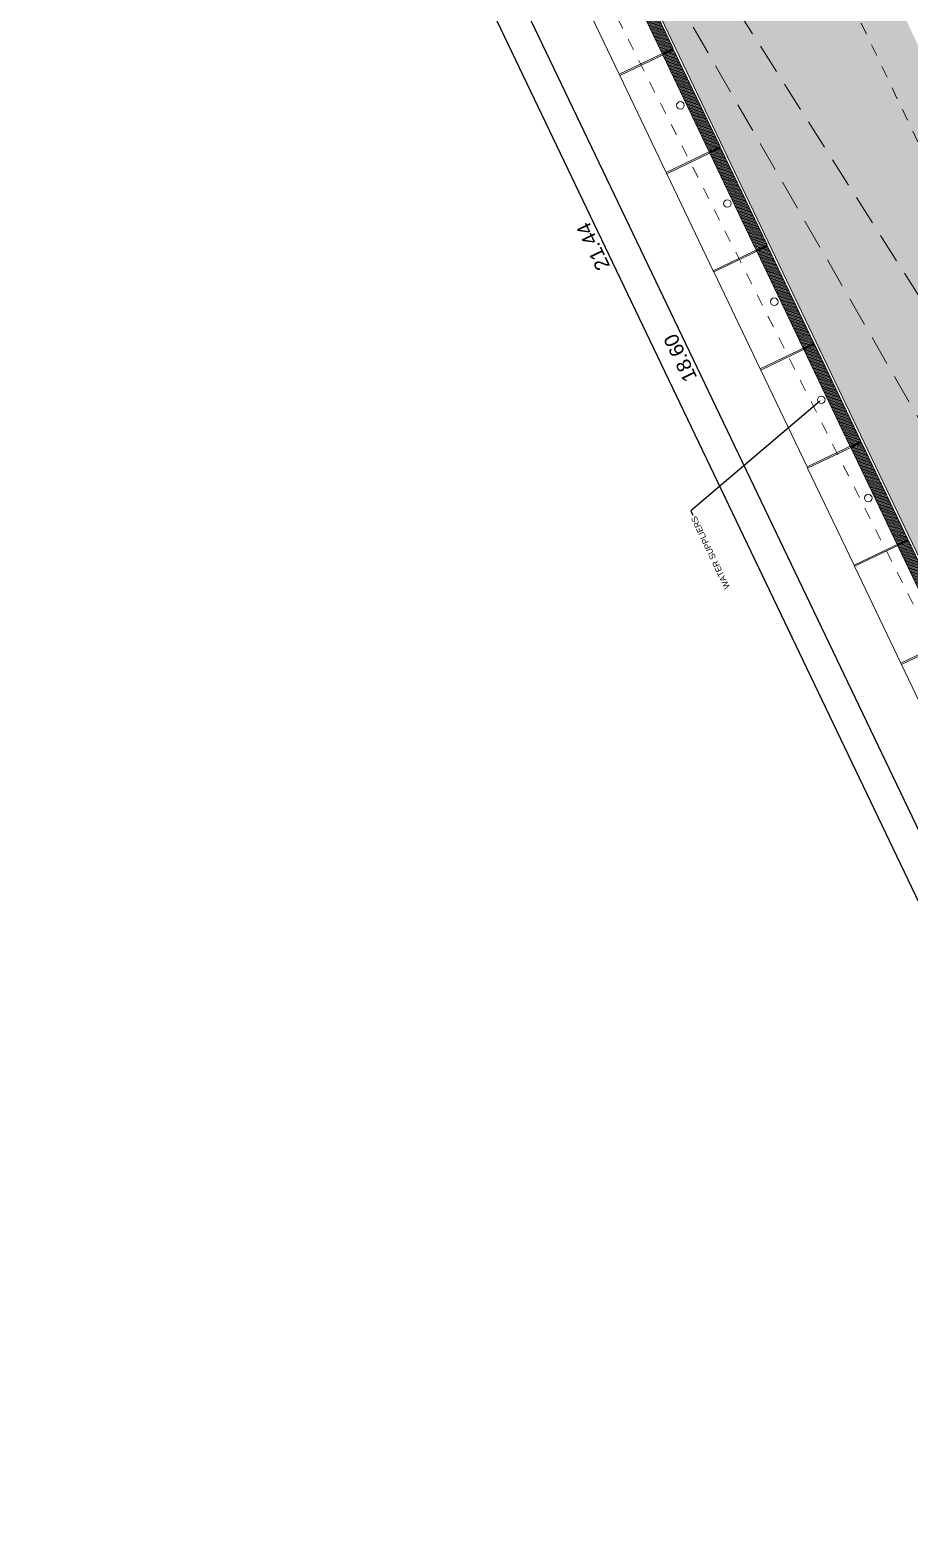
# Model space of a CAD drawing. Header units: metres. Extents: x 679304 to 680626, y 2747329 to 2750056.
# Drawn here: x 679465.36 to 679472.73, y 2747433.81 to 2747446.27 of the extents above; entities that cross this region are included whole.
import ezdxf
from ezdxf import colors
from ezdxf.entities.mleader import LeaderData, LeaderLine
from ezdxf.math import Vec2, Vec3

# ---------------------------------------------------------------- set-up
doc = ezdxf.new("R2010")
doc.units = ezdxf.units.M
doc.linetypes.add('HIDDEN', pattern=[0.375, 0.25, -0.125])
doc.linetypes.add('TRAZOS2', pattern=[9.525, 6.35, -3.175])
for name, color, linetype in [('01-TX', 7, 'Continuous'), ('01-TX-Dimensions_1-50', 157, 'Continuous'), ('COTAUX', 7, 'Continuous')]:
    doc.layers.add(name, color=color, linetype=linetype)
doc.layers.add('02-L-projecció', color=6, linetype='Continuous', lineweight=5)
doc.layers.add('02-L-seccionat', color=4, linetype='Continuous', lineweight=5)
for name, color, linetype, lineweight, true_color in [('02-L-projecció 2', 251, 'Continuous', 5, 0x636363), ('3-TR D formigó', 251, 'Continuous', 5, 0x666666), ('3-TR tot_u', 8, 'Continuous', 5, 0x787878)]:
    doc.layers.add(name, color=color, linetype=linetype, lineweight=lineweight, true_color=true_color)
doc.styles.get("Standard").update_dxf_attribs({"font": 'arial.ttf'})
doc.dimstyles.new('E50', dxfattribs={"dimscale": 0.03, "dimtxt": 4, "dimasz": 0.5, "dimexe": 0.1, "dimexo": 15, "dimgap": 1, "dimtad": 1, "dimzin": 0, "dimdsep": 46, "dimtxsty": 'Standard', "dimblk1": 'LINCOT200', "dimblk2": 'LINCOT200', "dimsah": 1, "dimcen": 0.1, "dimdle": 0.1, "dimclrt": 256, "dimadec": 0, "dimazin": 0, "dimtfac": 0.015385, "dimtofl": 0, "dimtmove": 0, "dimatfit": 3, "dimldrblk": 'LINCOT200', "dimfxl": 1, "dimtolj": 1, "dimtzin": 0, "dimarcsym": 0})

# ---------------------------------------------------------------- blocks, each defined once
blk = doc.blocks.new('Long Section P3')
at = {"layer": '3-TR D formigó'}
h = blk.add_hatch(dxfattribs=at)
h.set_pattern_fill('_USER', color=256, scale=0.008, angle=45.0037, pattern_type=0)
h.set_pattern_definition([(45.00369, (4.779755, -3.411049), (-0.0056572186, 0.00565649), [])])
h.paths.add_polyline_path([(13.849, 2.198), (14.749, 2.198), (14.749, 2.298), (13.849, 2.298)])
h = blk.add_hatch(color=256, dxfattribs=at)
h.dxf.hatch_style = 1
h.paths.add_polyline_path([(14.76, 2.298), (14.749, 2.298), (14.749, 2.198), (14.76, 2.198)])
h = blk.add_hatch(dxfattribs=at)
h.set_pattern_fill('_USER', color=256, scale=0.008, angle=45.0037, pattern_type=0)
h.set_pattern_definition([(45.00369, (5.690955, -3.411049), (-0.0056572186, 0.00565649), [])])
h.paths.add_polyline_path([(14.76, 2.198), (15.66, 2.198), (15.66, 2.298), (14.76, 2.298)])
h = blk.add_hatch(color=256, dxfattribs=at)
h.dxf.hatch_style = 1
h.paths.add_polyline_path([(15.671, 2.298), (15.66, 2.298), (15.66, 2.198), (15.671, 2.198)])
h = blk.add_hatch(dxfattribs=at)
h.set_pattern_fill('_USER', color=256, scale=0.008, angle=45.0037, pattern_type=0)
h.set_pattern_definition([(45.00369, (6.602155, -3.411049), (-0.0056572186, 0.00565649), [])])
h.paths.add_polyline_path([(15.671, 2.198), (16.571, 2.198), (16.571, 2.298), (15.671, 2.298)])
h = blk.add_hatch(color=256, dxfattribs=at)
h.dxf.hatch_style = 1
h.paths.add_polyline_path([(16.582, 2.298), (16.571, 2.298), (16.571, 2.198), (16.582, 2.198)])
h = blk.add_hatch(dxfattribs=at)
h.set_pattern_fill('_USER', color=256, scale=0.008, angle=45.0037, pattern_type=0)
h.set_pattern_definition([(45.00369, (7.513355, -3.411049), (-0.0056572186, 0.00565649), [])])
h.paths.add_polyline_path([(16.582, 2.198), (17.482, 2.198), (17.482, 2.298), (16.582, 2.298)])
h = blk.add_hatch(color=256, dxfattribs=at)
h.dxf.hatch_style = 1
h.paths.add_polyline_path([(17.493, 2.298), (17.482, 2.298), (17.482, 2.198), (17.493, 2.198)])
h = blk.add_hatch(dxfattribs=at)
h.set_pattern_fill('_USER', color=256, scale=0.008, angle=45.0037, pattern_type=0)
h.set_pattern_definition([(45.00369, (8.424555, -3.411049), (-0.0056572186, 0.00565649), [])])
h.paths.add_polyline_path([(17.493, 2.198), (18.393, 2.198), (18.393, 2.298), (17.493, 2.298)])
h = blk.add_hatch(color=256, dxfattribs=at)
h.dxf.hatch_style = 1
h.paths.add_polyline_path([(18.405, 2.298), (18.393, 2.298), (18.393, 2.198), (18.405, 2.198)])
h = blk.add_hatch(dxfattribs=at)
h.set_pattern_fill('_USER', color=256, scale=0.008, angle=45.0037, pattern_type=0)
h.set_pattern_definition([(45.00369, (9.335755, -3.411049), (-0.0056572186, 0.00565649), [])])
h.paths.add_polyline_path([(18.405, 2.198), (19.305, 2.198), (19.305, 2.298), (18.405, 2.298)])
h = blk.add_hatch(color=256, dxfattribs=at)
h.dxf.hatch_style = 1
h.paths.add_polyline_path([(19.316, 2.298), (19.305, 2.298), (19.305, 2.198), (19.316, 2.198)])
h = blk.add_hatch(dxfattribs=at)
h.set_pattern_fill('_USER', color=256, scale=0.008, angle=45.0037, pattern_type=0)
h.set_pattern_definition([(45.00369, (10.246955, -3.411049), (-0.0056572186, 0.00565649), [])])
h.paths.add_polyline_path([(19.316, 2.198), (20.216, 2.198), (20.216, 2.298), (19.316, 2.298)])
at = {"layer": '3-TR tot_u'}
h = blk.add_hatch(dxfattribs=at)
h.set_pattern_fill('AR-CONC', color=256, scale=0.001, angle=90.2657)
h.paths.add_polyline_path([(15.26, 0.114), (14.76, 0.114), (9.293, 0.114), (9.293, -0.236), (9.793, -0.236), (15.26, -0.236)])
h.paths.add_polyline_path([(14.76, 0.686), (14.76, 2.178), (9.293, 2.178), (9.293, 0.114), (14.76, 0.114)])
h.paths.add_polyline_path([(20.727, 0.686), (20.227, 0.686), (14.76, 0.686), (14.76, 0.336), (15.26, 0.336), (20.727, 0.336)])
h.paths.add_polyline_path([(20.227, 1.337), (20.227, 2.178), (14.76, 2.178), (14.76, 0.686), (20.227, 0.686)])
h.paths.add_polyline_path([(15.26, 0.336), (14.76, 0.336), (14.76, 0.114), (15.26, 0.114)])
h.paths.add_polyline_path([(20.727, 0.987), (20.227, 0.987), (20.227, 0.686), (20.727, 0.686)])
h.paths.add_polyline_path([(25.697, 1.337), (25.697, 1.637), (28.923, 1.637), (28.923, 2.178), (20.227, 2.178), (20.227, 1.337)])
h.paths.add_polyline_path([(25.697, 0.987), (25.697, 1.337), (20.227, 1.337), (20.227, 0.987), (20.727, 0.987)])
at = {"layer": '02-L-projecció', "linetype": 'TRAZOS2', "ltscale": 0.01}
for points in [[(28.748, 2.698), (7.47, 2.248)], [(25.697, 1.337), (20.227, 1.337), (20.227, 0.686), (14.76, 0.686), (14.76, 0.114), (9.293, 0.114), (9.293, -0.458), (4.77, -0.458), (4.77, 1.276)]]:
    blk.add_lwpolyline(points, dxfattribs=at)
at = {"layer": '02-L-projecció'}
for points in [[(12.937, 2.698), (13.837, 2.698)], [(13.849, 2.698), (14.749, 2.698)], [(14.76, 2.698), (15.66, 2.698)], [(15.671, 2.698), (16.571, 2.698)], [(16.582, 2.698), (17.482, 2.698)], [(17.493, 2.698), (18.393, 2.698)], [(18.405, 2.698), (19.305, 2.698)], [(19.316, 2.698), (20.216, 2.698)]]:
    blk.add_lwpolyline(points, dxfattribs=at)
for centre in [(15.215, 2.348), (16.127, 2.348), (17.038, 2.348), (17.949, 2.348), (18.86, 2.348)]:
    blk.add_circle(centre, 0.0315, dxfattribs=at)
at = {"layer": '02-L-projecció 2', "linetype": 'HIDDEN'}
for points in [[(3.871, 1.365), (4.771, 1.368), (14.295, 1.578), (28.96, 2.698)], [(4.77, -0.017), (14.3, 0.968), (28.748, 2.688)]]:
    blk.add_lwpolyline(points, dxfattribs=at)
at = {"layer": '02-L-projecció 2'}
for points in [[(13.837, 2.198), (13.837, 2.698)], [(13.837, 2.698), (13.849, 2.698)], [(13.849, 2.198), (13.849, 2.698)], [(14.749, 2.198), (14.749, 2.698)], [(14.749, 2.698), (14.76, 2.698)], [(14.76, 2.198), (14.76, 2.698)], [(15.66, 2.198), (15.66, 2.698)], [(15.66, 2.698), (15.671, 2.698)], [(15.671, 2.198), (15.671, 2.698)], [(16.571, 2.198), (16.571, 2.698)], [(16.571, 2.698), (16.582, 2.698)], [(16.582, 2.198), (16.582, 2.698)], [(17.482, 2.198), (17.482, 2.698)], [(17.482, 2.698), (17.493, 2.698)], [(17.493, 2.198), (17.493, 2.698)], [(18.393, 2.198), (18.393, 2.698)], [(18.393, 2.698), (18.405, 2.698)], [(18.405, 2.198), (18.405, 2.698)], [(19.305, 2.198), (19.305, 2.698)], [(19.305, 2.698), (19.316, 2.698)], [(19.316, 2.198), (19.316, 2.698)], [(14.749, 2.298), (14.76, 2.298)], [(15.66, 2.298), (15.671, 2.298)], [(16.571, 2.298), (16.582, 2.298)], [(17.482, 2.298), (17.493, 2.298)], [(18.393, 2.298), (18.405, 2.298)], [(19.305, 2.298), (19.316, 2.298)]]:
    blk.add_lwpolyline(points, dxfattribs=at)
at = {"layer": '02-L-seccionat'}
for points in [[(13.849, 2.198), (14.749, 2.198), (14.749, 2.298), (13.849, 2.298), (13.849, 2.198)], [(14.76, 2.198), (15.66, 2.198), (15.66, 2.298), (14.76, 2.298), (14.76, 2.198)], [(15.671, 2.198), (16.571, 2.198), (16.571, 2.298), (15.671, 2.298), (15.671, 2.198)], [(16.582, 2.198), (17.482, 2.198), (17.482, 2.298), (16.582, 2.298), (16.582, 2.198)], [(17.493, 2.198), (18.393, 2.198), (18.393, 2.298), (17.493, 2.298), (17.493, 2.198)], [(18.405, 2.198), (19.305, 2.198), (19.305, 2.298), (18.405, 2.298), (18.405, 2.198)], [(19.316, 2.198), (20.216, 2.198), (20.216, 2.298), (19.316, 2.298), (19.316, 2.198)], [(7.47, 2.178), (28.923, 2.178)]]:
    blk.add_lwpolyline(points, dxfattribs=at)
blk = doc.blocks.new('LINCOT200')
for p, q in [((0, -10), (0, 10)), ((0, 0), (10, 0))]:
    blk.add_line(p, q)
at = {"const_width": 1.88}
blk.add_lwpolyline([(3.54, -3.54), (-3.54, 3.54)], dxfattribs=at)
at = {"layer": 'COTAUX'}
blk.add_line((0, 0), (-1.25, 0), dxfattribs=at)
blk = doc.blocks.new('*D38')
at = {"layer": '01-TX-Dimensions_1-50', "color": 0, "lineweight": -2, "transparency": 16777216}
for p, q in [((679465.752, 2747454.36), (679465.497, 2747454.239)), ((679474.744, 2747434.909), (679465.506, 2747454.227)), ((679475.003, 2747435.015), (679474.748, 2747434.894))]:
    blk.add_line(p, q, dxfattribs=at)
at = {"layer": 'DEFPOINTS', "color": 0, "transparency": 16777216}
for p in [(679466.157, 2747454.554), (679465.5, 2747454.24), (679475.409, 2747435.21)]:
    blk.add_point(p, dxfattribs=at)
at = {"layer": '01-TX-Dimensions_1-50', "color": 0, "lineweight": -2, "transparency": 16777216, "xscale": 0.015, "yscale": 0.015, "zscale": 0.015}
for p, rotation in [((679465.5, 2747454.24), 115.5575828872426), ((679474.751, 2747434.895), 295.5575828872426)]:
    blk.add_blockref('LINCOT200', p, dxfattribs=dict(at, rotation=rotation))
at = {"layer": '01-TX-Dimensions_1-50', "transparency": 16777216, "insert": (679470.08, 2747444.454), "char_height": 0.12, "attachment_point": 5, "rotation": 115.5576}
blk.add_mtext('\\A1;21.44', dxfattribs=at)
blk = doc.blocks.new('*D39')
at = {"layer": '01-TX-Dimensions_1-50', "color": 0, "lineweight": -2, "transparency": 16777216}
for p, q in [((679466.933, 2747451.89), (679466.911, 2747451.88)), ((679466.92, 2747451.867), (679474.934, 2747435.11)), ((679474.959, 2747435.106), (679474.938, 2747435.095))]:
    blk.add_line(p, q, dxfattribs=at)
at = {"layer": 'DEFPOINTS', "color": 0, "transparency": 16777216}
for p in [(679467.339, 2747452.084), (679475.365, 2747435.3), (679474.94, 2747435.097)]:
    blk.add_point(p, dxfattribs=at)
at = {"layer": '01-TX-Dimensions_1-50', "color": 0, "lineweight": -2, "transparency": 16777216, "xscale": 0.015, "yscale": 0.015, "zscale": 0.015}
for p, rotation in [((679466.914, 2747451.881), 115.5575828872426), ((679474.94, 2747435.097), 295.5575828872426)]:
    blk.add_blockref('LINCOT200', p, dxfattribs=dict(at, rotation=rotation))
at = {"layer": '01-TX-Dimensions_1-50', "transparency": 16777216, "insert": (679470.81, 2747443.521), "char_height": 0.12, "attachment_point": 5, "rotation": 115.5576}
blk.add_mtext('\\A1;18.60', dxfattribs=at)

msp = doc.modelspace()

# ---------------------------------------------------------------- block references
at = {"rotation": 115.5575828873879}
msp.add_blockref('Long Section P3', (679481.0656, 2747429.6344), dxfattribs=at)

# ---------------------------------------------------------------- dimensions: what is measured, and where the dimension line sits
at = {"layer": '01-TX-Dimensions_1-50'}
for base, p1, p2, picture, middle in [((679465.5, 2747454.2401), (679475.4085, 2747435.2095), (679466.1575, 2747454.5545), '*D38', (679470.161, 2747444.4932)), ((679474.9404, 2747435.0966), (679467.3385, 2747452.0841), (679475.3654, 2747435.2998), '*D39', (679470.8927, 2747443.5607))]:
    dim = msp.add_linear_dim(base=base, p1=p1, p2=p2, angle=115.55758, dimstyle='E50', dxfattribs=at)
    dim.commit()
    dim.dimension.update_dxf_attribs({"geometry": picture, "text_midpoint": middle, "dimtype": 160})

# ---------------------------------------------------------------- leaders
at = {"layer": '01-TX'}
ml = msp.add_multileader_mtext('Standard', dxfattribs=at)
ml.set_content('WATER SUPPLIERS', color=256)
ml.set_leader_properties()
ml.build(insert=Vec2(0, 0))
ml.multileader.update_dxf_attribs({"dogleg_length": 0.0769, "arrow_head_size": 0.0192})
ctx = ml.context
ctx.base_point, ctx.char_height, ctx.arrow_head_size, ctx.landing_gap_size, ctx.plane_origin, ctx.plane_x_axis, ctx.plane_y_axis = Vec3(679471.2127, 2747441.5743), 0.05, 0.0192, 0.0192, Vec3(679472.525, 2747442.0236), Vec3(-0.4281213, 0.9037213), Vec3(-0.9037213, -0.4281213)
notes = []
notes.append((ctx, [(1, (1, 1, 0), (679470.8976, 2747442.2396), (0.4281213, -0.9037213), 0.0385, [(0, [(679471.9897, 2747443.17)], 0, [])])]))
ctx.mtext.insert, ctx.mtext.text_direction, ctx.mtext.rotation, ctx.mtext.flow_direction = Vec3(679471.1815, 2747441.5808), Vec3(-0.4281213, 0.9037213), -0.0036511, 5
for ctx, leaders in notes:
    for number, flags, end, landing, length, lines in leaders:
        leader = LeaderData()
        leader.index, (leader.has_last_leader_line, leader.has_dogleg_vector, leader.attachment_direction) = number, flags
        leader.last_leader_point, leader.dogleg_vector, leader.dogleg_length = Vec3(end), Vec3(landing), length
        for number, points, colour, breaks in lines:
            line = LeaderLine()
            line.index, line.vertices, line.color, line.breaks = number, Vec3.list(points), colors.encode_raw_color(colour), breaks
            leader.lines.append(line)
        ctx.leaders.append(leader)

doc.saveas('drawing.dxf')
